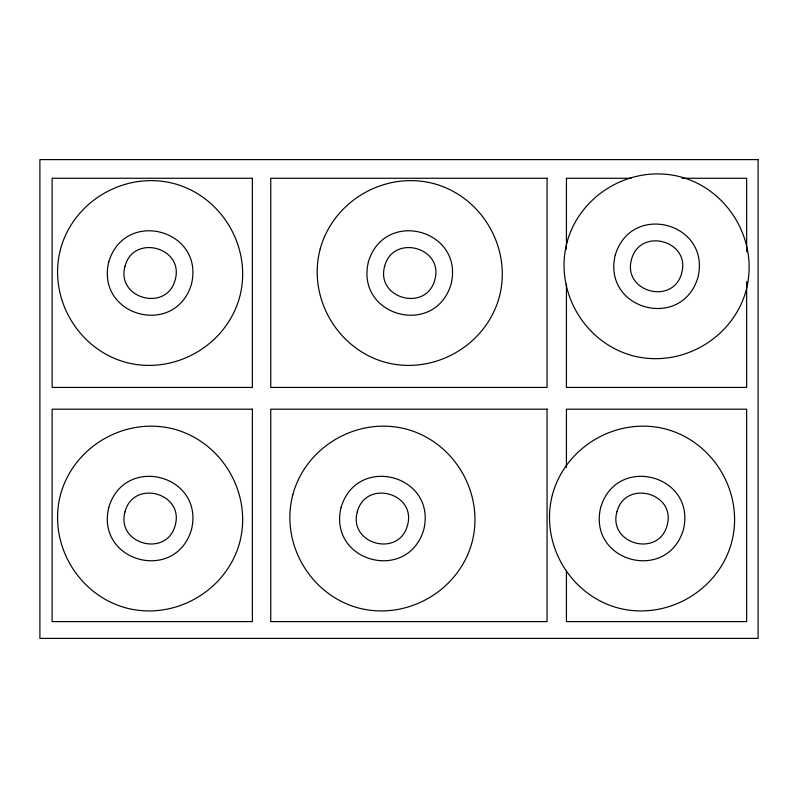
<?xml version="1.0" encoding="UTF-8"?>
<svg xmlns="http://www.w3.org/2000/svg" width="798" height="798" viewBox="0 0 798 798"><rect width="100%" height="100%" fill="white"/><g stroke="black" fill="none" stroke-linecap="round" stroke-linejoin="round"><path stroke-width="1.2" d="M631.058 178.263L566.43 178.263L566.43 249.235M682.021 178.263L746.649 178.263L746.649 251.719M746.649 281.604L746.649 387.429L566.43 387.429L566.43 284.088M566.43 467.578L566.43 409.194L746.649 409.194L746.649 621.602L566.43 621.602L566.43 570.67M60.548 249.046C47.69 297.564 77.695 349.315 126.114 362.422C174.622 375.23 226.502 345.414 239.679 296.966C252.537 248.447 222.532 196.697 174.114 183.6C125.605 170.782 73.725 200.607 60.548 249.046M60.548 494.59C47.69 543.109 77.695 594.849 126.114 607.956C174.622 620.764 226.502 590.949 239.679 542.5C252.537 493.982 222.532 442.242 174.114 429.134C125.605 416.327 73.725 446.142 60.548 494.59M108.747 261.944C95.69 316.537 175.49 337.813 191.48 284.068C204.537 229.485 124.737 208.198 108.747 261.944M124.997 266.293C115.949 298.771 166.822 312.347 175.221 279.729C184.278 247.24 133.406 233.664 124.997 266.293M108.747 507.478C95.69 562.071 175.49 583.358 191.48 529.613C204.537 475.019 124.737 453.733 108.747 507.478M124.997 511.827C115.949 544.316 166.822 557.882 175.221 525.264C184.278 492.775 133.406 479.209 124.997 511.827M320.178 249.046C307.32 297.564 337.325 349.315 385.743 362.422C434.252 375.23 486.122 345.414 499.309 296.966C512.166 248.447 482.162 196.697 433.743 183.6C385.225 170.782 333.355 200.607 320.178 249.046M292.846 494.59C279.988 543.109 309.993 594.849 358.412 607.956C406.92 620.764 458.8 590.949 471.977 542.5C484.835 493.982 454.83 442.242 406.411 429.134C357.903 416.327 306.023 446.142 292.846 494.59M368.377 261.944C355.319 316.537 435.119 337.813 451.109 284.068C464.167 229.485 384.367 208.198 368.377 261.944M341.045 507.478C327.988 562.071 407.788 583.358 423.778 529.613C436.835 475.019 357.035 453.733 341.045 507.478M384.626 266.293C375.579 298.771 426.451 312.347 434.85 279.729C443.907 247.24 393.035 233.664 384.626 266.293M357.295 511.827C348.247 544.316 399.12 557.882 407.519 525.264C416.576 492.775 365.703 479.209 357.295 511.827M567.019 242.333C554.161 290.851 584.176 342.601 632.585 355.699C681.103 368.516 732.973 338.691 746.16 290.253C759.008 241.734 729.003 189.984 680.584 176.877C632.076 164.069 580.206 193.884 567.019 242.333M552.475 494.59C539.618 543.109 569.622 594.849 618.041 607.956C666.549 620.764 718.419 590.949 731.606 542.5C744.464 493.982 714.459 442.242 666.041 429.134C617.522 416.327 565.652 446.142 552.475 494.59M615.218 255.22C602.161 309.814 681.971 331.1 697.961 277.355C711.008 222.762 631.208 201.485 615.218 255.22M631.477 259.569C622.43 292.058 673.293 305.634 681.701 273.006C690.749 240.527 639.886 226.951 631.477 259.569M600.675 507.478C587.617 562.071 667.417 583.358 683.407 529.613C696.464 475.019 616.664 453.733 600.675 507.478M616.924 511.827C607.876 544.316 658.749 557.882 667.148 525.264C676.205 492.775 625.333 479.209 616.924 511.827M758.1 159.6L39.9 159.6L39.9 638.4L758.1 638.4L758.1 159.6M252.377 178.263L52.119 178.263L52.119 387.429L252.377 387.429L252.377 178.263M547.059 178.263L270.751 178.263L270.751 387.429L547.059 387.429L547.059 178.263M252.377 409.194L52.119 409.194L52.119 621.602L252.377 621.602L252.377 409.194M547.059 409.194L270.751 409.194L270.751 621.602L547.059 621.602L547.059 409.194"/></g></svg>
